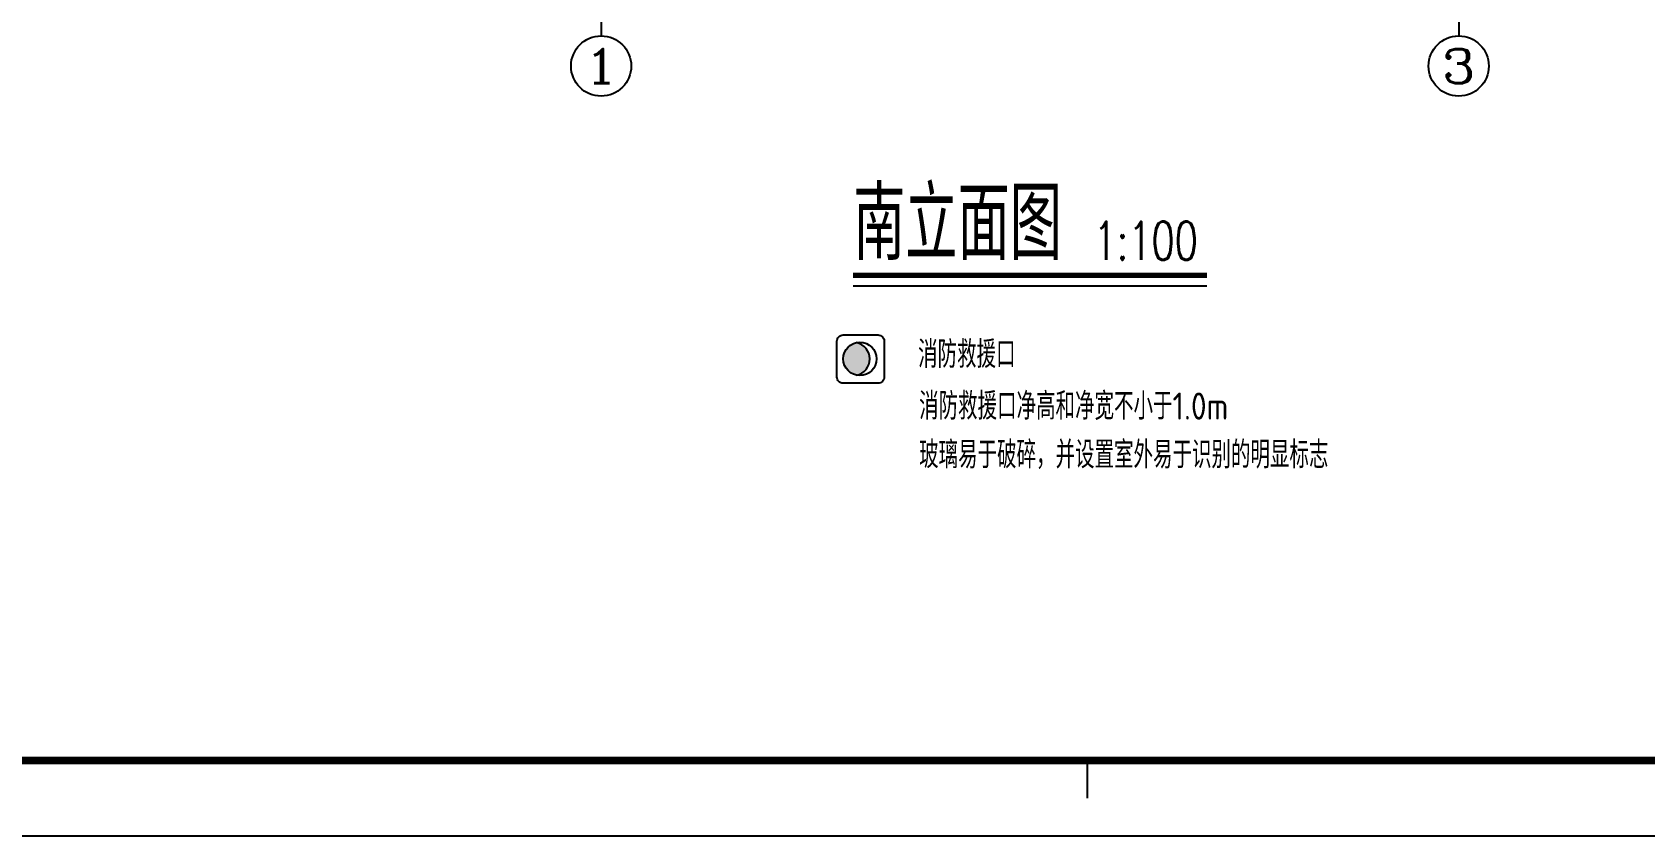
# Model space of a CAD drawing. Extents: x 79570 to 678837, y -1139230 to -612789.
# Drawn here: x 547056 to 568491, y -871823 to -861142 of the extents above; entities that cross this region are included whole.
import ezdxf
from ezdxf.enums import TextEntityAlignment as Align

# ---------------------------------------------------------------- set-up
doc = ezdxf.new("R2010")
doc.units = 0
doc.header["$LTSCALE"] = 1000
doc.header["$MEASUREMENT"] = 0
for name, color, linetype in [('4', 4, 'Continuous'), ('A-注-尺寸标注.....ANNO-DIMS', 90, 'Continuous'), ('A-注-房间名称.....ANNO-ROOM', 161, 'Continuous'), ('AXIS_TEXT', 7, 'Continuous'), ('DIM_SYMB', 3, 'Continuous'), ('PUB_TEXT', 7, 'Continuous'), ('保温', 6, 'Continuous'), ('剖面填充', 140, 'Continuous'), ('填充', 8, 'Continuous'), ('结-图框', 6, 'Continuous')]:
    doc.layers.add(name, color=color, linetype=linetype)
doc.layers.add('ys-notprint', color=7, linetype='Continuous', plot=False)
doc.layers.add('结-隐线', color=59, linetype='Continuous', plot=False)
doc.styles.add('_TCH_AXIS', font='COMPLEX', dxfattribs={"bigfont": 'GBCBIG'})
doc.styles.add('_TCH_DIM', font='SIMPLEX', dxfattribs={"bigfont": 'GBCBIG'})
doc.styles.add('COMPLEX', font='COMPLEX')
doc.styles.add('HZA', font='GBENOR', dxfattribs={"bigfont": 'GBCBIG'})
doc.styles.add('蓝绿图框', font='', dxfattribs={"width": 0.7})
doc.styles.get('蓝绿图框').set_extended_font_data('SimSun')

# ---------------------------------------------------------------- blocks, each defined once
blk = doc.blocks.new('A$C5B6C5EFE')
at = {"layer": '填充'}
blk.add_hatch(color=256, dxfattribs=at).paths.add_polyline_path([(52, 198, 0.356046), (160, 66, 0.815469), (160, 329, 0.356046)])
at = {"layer": '保温'}
blk.add_lwpolyline([(50, 392), (334, 392, -0.414214), (384, 342), (384, 50, -0.414214), (334, 0), (50, 0, -0.414214), (0, 50), (0, 342, -0.414214)], format="xyb", close=True, dxfattribs=at)
blk.add_circle((187, 198), 135, dxfattribs=at)
blk.add_arc((132, 198), 135, 281.6077, 78.3923, dxfattribs=at)
blk = doc.blocks.new('template_浙_标准图框A1_A1_0.0000_1bed4683cac0ca9b963c039433737638')
at = {"layer": '结-图框'}
blk.add_lwpolyline([(0, 0), (841, 0), (841, 594), (0, 594)], close=True, dxfattribs=at)
at = {"layer": '结-图框', "const_width": 1}
blk.add_lwpolyline([(25, 584), (25, 10), (831, 10), (831, 584)], close=True, dxfattribs=at)
at = {"layer": '结-隐线'}
blk.add_line((428, 5), (428, 10), dxfattribs=at)
at = {"color": 6, "style": '蓝绿图框', "width": 0.7}
for tag, p in [('专业审定', (782.48, 167.5)), ('专业审核', (782.48, 158.5)), ('项目经理', (782.48, 149.5)), ('专业负责', (782.48, 140.5)), ('专业校对', (782.48, 131.5)), ('专业设计', (782.48, 122.5)), ('专业制图', (782.48, 113.5))]:
    blk.add_attdef(tag, text='', height=3, dxfattribs=at).set_placement(p, align=Align.MIDDLE)
for tag, height, p in [('日期', 3, (821.45, 113.5)), ('建设单位', 3.5, (796, 97.72)), ('项目名称', 3.5, (796, 76.96)), ('子项名称', 3.5, (796.26, 63.69)), ('图纸名称', 3.5, (796.28, 51.48)), ('图纸名称', 3.5, (796.38, 46.45)), ('图纸名称', 3.5, (796.48, 41.64)), ('项目编号', 3, (796.15, 32.75)), ('图号', 3, (789.2, 23.5)), ('修改版次', 3, (823.75, 23.5))]:
    blk.add_attdef(tag, text='', height=height, dxfattribs=at).set_placement(p, align=Align.MIDDLE_CENTER)
at = {"layer": 'ys-notprint', "color": 6, "style": '蓝绿图框', "width": 0.7}
for tag, p in [('暖通', (21.09, 577.84)), ('电气', (21.02, 564.82)), ('给排水', (21.35, 552.55)), ('结构', (21.47, 539.64)), ('建筑', (21.4, 526.53))]:
    blk.add_attdef(tag, text='', height=2.5, rotation=90.7801, dxfattribs=at).set_placement(p, align=Align.MIDDLE)
blk.add_attdef('设计发图章', text='', height=3, dxfattribs=at).set_placement((747.09, 465.48), align=Align.MIDDLE)
at = {"layer": '结-图框', "style": '蓝绿图框', "width": 0.7}
for tag, p in [('项目经理', (792.5, 572)), ('专业负责', (792.5, 564)), ('专业设计', (792.5, 556))]:
    blk.add_attdef(tag, text='', height=3.5, dxfattribs=at).set_placement(p, align=Align.MIDDLE_CENTER)
blk = doc.blocks.new('_AXISO')
blk.add_circle((0, 0), 0.5)
at = {"layer": 'AXIS_TEXT', "style": 'COMPLEX', "width": 1.041667}
blk.add_attdef('A', text='', height=0.56, dxfattribs=at).set_placement((-0.25, -0.28), (0.25, -0.28), align=Align.FIT)

msp = doc.modelspace()

# ---------------------------------------------------------------- linework, layer by layer
at = {"layer": 'A-注-尺寸标注.....ANNO-DIMS'}
for p, q in [((554618.4, -859476.4), (554618.4, -861191)), ((566018.4, -859476.4), (566018.4, -861191))]:
    msp.add_line(p, q, dxfattribs=at)
at = {"layer": 'DIM_SYMB', "const_width": 70}
msp.add_lwpolyline([(557967.1, -864372.6), (562671.4, -864372.6)], dxfattribs=at)
at = {"layer": 'DIM_SYMB'}
msp.add_lwpolyline([(557967.1, -864512.6), (562671.4, -864512.6)], dxfattribs=at)

# ---------------------------------------------------------------- block references
at = {"layer": '4', "xscale": 100, "yscale": 100, "zscale": 100}
msp.add_blockref('template_浙_标准图框A1_A1_0.0000_1bed4683cac0ca9b963c039433737638', (518284.4, -871823.3), dxfattribs=at)
at = {"layer": 'A-注-尺寸标注.....ANNO-DIMS'}
ref = msp.add_blockref('_AXISO', (554618.4, -861591), dxfattribs=dict(at, xscale=800, yscale=800, zscale=800))
ref.add_attrib('A', '1', dxfattribs={"layer": 'AXIS_TEXT', "height": 452.5, "style": '_TCH_AXIS', "width": 2.333333}).set_placement((554392.2, -861817.2), (554844.7, -861817.2), align=Align.FIT)
ref = msp.add_blockref('_AXISO', (566018.4, -861591), dxfattribs=dict(at, xscale=800, yscale=800, zscale=800))
ref.add_attrib('A', '3', dxfattribs={"layer": 'AXIS_TEXT', "height": 452.5, "style": '_TCH_AXIS', "width": 1.5}).set_placement((565792.2, -861817.2), (566244.7, -861817.2), align=Align.FIT)
at = {"layer": '剖面填充', "xscale": 1.63812, "yscale": 1.63812, "zscale": 1.63812}
msp.add_blockref('A$C5B6C5EFE', (557752.7, -865808.3), dxfattribs=at)

# ---------------------------------------------------------------- texts
at = {"layer": 'A-注-房间名称.....ANNO-ROOM', "style": 'HZA'}
for s, height, p in [('消防救援口', 359.89, (558831.5, -865603.2)), ('消防救援口净高和净宽不小于1.0m', 359.893, (558845.1, -866291.4)), ('玻璃易于破碎，并设置室外易于识别的明显标志', 359.893, (558845.1, -866938.7))]:
    msp.add_text(s, height=height, dxfattribs=at).set_placement(p)
at = {"layer": 'PUB_TEXT', "style": '_TCH_DIM'}
msp.add_text('南立面图', height=964.54, dxfattribs=at).set_placement((557967.1, -864168.7))
at = {"layer": 'PUB_TEXT', "style": '_TCH_DIM', "width": 0.705882}
msp.add_text('1:100', height=510, dxfattribs=at).set_placement((561162.8, -864168.7))

doc.saveas('drawing.dxf')
